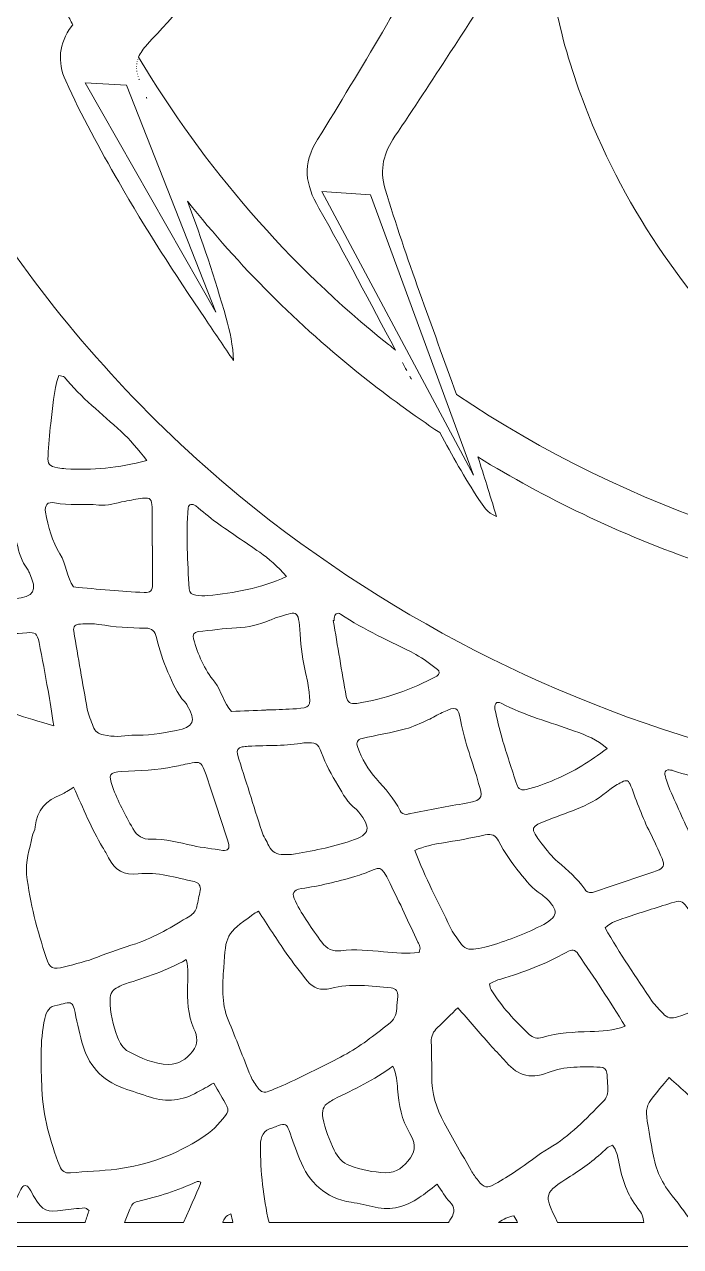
# Model space of a CAD drawing. Extents: x 140 to 2861, y -2860 to -140.
# Drawn here: x 689 to 1192, y -2860 to -1924 of the extents above; entities that cross this region are included whole.
import ezdxf

# ---------------------------------------------------------------- set-up
doc = ezdxf.new("R2010")
doc.units = 0
doc.header["$MEASUREMENT"] = 0
doc.layers.add('Layer 1', color=7, linetype='Continuous')

# ---------------------------------------------------------------- blocks, each defined once
blk = doc.blocks.new('block 2')
at = {"layer": 'Layer 1', "lineweight": 0}
for points in [[(665.29, -2859.85), (727.13, -2859.85), (757.21, -2859.85), (802.61, -2859.85), (832.99, -2859.85), (853.71, -2859.85), (882.37, -2859.85), (996.06, -2859.85), (1047.49, -2859.85), (1077.13, -2859.85), (1112.77, -2859.85), (1153.27, -2859.85), (1215.87, -2859.85)], [(767.51, -1970.18), (835.91, -2144.12), (736.05, -1968.41), (767.51, -1970.18)], [(917.09, -2051.64), (954.47, -2054.21), (1033.32, -2268.95), (917.09, -2051.64)]]:
    blk.add_lwpolyline(points, dxfattribs=at)
for points, knots in [([(776.8, -1948.72), (776.8, -1948.72), (776.8, -1948.72), (776.8, -1948.72), (778.15, -1945.37), (780.41, -1942.21), (783.46, -1938.95), (804.25, -1916.62), (824.34, -1893.65), (844.32, -1870.59), (874.44, -1835.86), (905.56, -1802.01), (936.3, -1767.81), (944.18, -1759.05), (952.44, -1750.83), (962.39, -1744.3), (1020.48, -1706.15), (1078.46, -1667.8), (1136.52, -1629.65), (1139.94, -1627.38), (1143.16, -1624.16), (1149.89, -1624.46), (1139.48, -1643.02), (1130.45, -1660.89), (1119.88, -1677.75), (1084.46, -1734.35), (1046.53, -1789.37), (1012.34, -1846.73), (979.56, -1901.75), (947.79, -1957.39), (913.94, -2011.75), (901.95, -2031), (904.49, -2046.1), (914.86, -2064.28), (935.27, -2100.09), (953.95, -2136.9), (973.67, -2173.11), (971.89, -2171.72), (970.12, -2170.33), (968.35, -2168.93), (891.84, -2108.07), (827.22, -2033.18), (776.8, -1948.72)], [0, 0, 0, 0, 1, 1, 1, 2, 2, 2, 3, 3, 3, 4, 4, 4, 5, 5, 5, 6, 6, 6, 7, 7, 7, 8, 8, 8, 9, 9, 9, 10, 10, 10, 11, 11, 11, 12, 12, 12, 13, 13, 13, 14, 14, 14, 14]), ([(965.73, -2049.83), (961.08, -2034.27), (964.69, -2021.9), (973.15, -2009.33), (987.44, -1988.2), (1001.31, -1966.84), (1015.3, -1945.52), (1036.43, -1913.24), (1056.6, -1880.31), (1079.38, -1849.12), (1080.88, -1847.08), (1082.42, -1843.81), (1085.57, -1844.97), (1088.3, -1845.96), (1088.34, -1849.23), (1088.68, -1851.88), (1088.91, -1853.53), (1088.99, -1855.22), (1089.1, -1856.91), (1092.75, -1910.36), (1107.01, -1961.19), (1128.53, -2009.91), (1163.26, -2088.52), (1214.82, -2154.91), (1278.14, -2212.59), (1327.55, -2257.62), (1383.18, -2293.89), (1440.63, -2327.58), (1453.87, -2335.35), (1463.69, -2345.89), (1470.08, -2359.44), (1469.2, -2357.59), (1468.26, -2355.79), (1467.25, -2354.04), (1308.83, -2347.33), (1152.73, -2296.7), (1020.24, -2207.03), (1020.25, -2207.04), (1020.25, -2207.06), (1020.26, -2207.07), (1001.67, -2154.8), (981.7, -2103.01), (965.73, -2049.83)], [0, 0, 0, 0, 1, 1, 1, 2, 2, 2, 3, 3, 3, 4, 4, 4, 5, 5, 5, 6, 6, 6, 7, 7, 7, 8, 8, 8, 9, 9, 9, 10, 10, 10, 11, 11, 11, 12, 12, 12, 13, 13, 13, 14, 14, 14, 14]), ([(1724.87, -2491.54), (1425.79, -2559.76), (1106.27, -2485.55), (866.97, -2295.22), (723.83, -2181.37), (620.75, -2032.29), (559.32, -1868.3), (556.99, -1868.16), (554.66, -1868), (552.33, -1867.83), (590.63, -1870.62), (629.05, -1869.47), (667.27, -1863.1), (676.61, -1861.55), (685.91, -1859.87), (695.18, -1858.03), (695.18, -1858.03), (695.17, -1858.03), (695.17, -1858.03), (703.39, -1877.35), (712.24, -1896.33), (721.74, -1914.89), (723.29, -1917.93), (724.87, -1920.95), (726.45, -1923.96), (726.47, -1923.93), (726.49, -1923.9), (726.52, -1923.87), (726.18, -1924.31), (725.85, -1924.75), (725.52, -1925.19), (715.76, -1938.14), (714.42, -1952.2), (721.06, -1966.88), (733.05, -1993.47), (747.15, -2019.02), (761.6, -2044.3), (782.08, -2080.15), (804.74, -2114.69), (827.76, -2148.96), (835.02, -2159.72), (842.28, -2170.44), (849.54, -2181.16), (849.16, -2169.67), (846.86, -2159.03), (843.9, -2148.54), (835.31, -2118.29), (825.31, -2088.56), (814.41, -2059.15), (853.93, -2108.88), (898.81, -2153.81), (948.77, -2193.54), (967.7, -2208.6), (987.3, -2222.88), (1007.5, -2236.36), (1007.5, -2236.36), (1007.5, -2236.36), (1007.5, -2236.36), (1016.85, -2253.76), (1026.55, -2270.97), (1037.47, -2287.51), (1040.65, -2292.35), (1043.54, -2297.65), (1050.99, -2300.61), (1048.22, -2291.58), (1045.84, -2283.97), (1043.5, -2276.37), (1041.3, -2269.22), (1039.01, -2262.11), (1036.69, -2255.01), (1062.63, -2270.89), (1089.43, -2285.47), (1116.96, -2298.64), (1176.24, -2327), (1238.87, -2348.85), (1303.09, -2363.61), (1361.4, -2377.01), (1421, -2384.52), (1480.53, -2386.04), (1480.52, -2386.03), (1480.52, -2386.02), (1480.52, -2386.02), (1483.9, -2394.72), (1487.34, -2403.41), (1490.84, -2412.07), (1493.15, -2417.72), (1494.76, -2423.98), (1500.45, -2429.13), (1506.13, -2423.98), (1507.75, -2417.72), (1510.05, -2412.07), (1513.54, -2403.45), (1516.96, -2394.81), (1520.33, -2386.15), (1579.84, -2384.97), (1639.02, -2377.77), (1696.54, -2364.65), (1756.14, -2351.05), (1814.72, -2330.98), (1870.63, -2305), (1902.77, -2290.07), (1934.12, -2273.13), (1964.42, -2254.37), (1962.02, -2261.68), (1959.66, -2269.01), (1957.4, -2276.37), (1955.05, -2283.97), (1952.67, -2291.58), (1949.91, -2300.61), (1957.36, -2297.65), (1960.24, -2292.35), (1963.43, -2287.51), (1974.58, -2270.62), (1984.47, -2253.03), (1994, -2235.24), (1994, -2235.24), (1994, -2235.24), (1994, -2235.24), (2005.25, -2227.66), (2016.33, -2219.83), (2027.22, -2211.75), (2075.88, -2175.62), (2121.07, -2134.43), (2161.52, -2089.33), (2169.8, -2080.11), (2177.87, -2070.71), (2185.75, -2061.15), (2175.14, -2089.91), (2165.39, -2118.98), (2157, -2148.54), (2154.04, -2159.03), (2151.74, -2169.67), (2151.35, -2181.16), (2158.61, -2170.44), (2165.88, -2159.72), (2173.14, -2148.96), (2196.15, -2114.69), (2218.82, -2080.15), (2239.3, -2044.3), (2253.75, -2019.02), (2267.85, -1993.47), (2279.83, -1966.88), (2286.08, -1953.09), (2285.27, -1939.84), (2277.05, -1927.55), (2289.5, -1905.21), (2300.96, -1882.38), (2311.37, -1859.13), (2311.37, -1859.13), (2311.36, -1859.13), (2311.35, -1859.13), (2318.75, -1860.54), (2326.18, -1861.86), (2333.62, -1863.1), (2371.89, -1869.48), (2410.35, -1870.63), (2448.69, -1867.82), (2429.8, -1915.98), (2407.27, -1962.4), (2381.44, -2006.73), (2240.59, -2248.54), (2002, -2428.33), (1724.87, -2491.54)], [0, 0, 0, 0, 1, 1, 1, 2, 2, 2, 3, 3, 3, 4, 4, 4, 5, 5, 5, 6, 6, 6, 7, 7, 7, 8, 8, 8, 9, 9, 9, 10, 10, 10, 11, 11, 11, 12, 12, 12, 13, 13, 13, 14, 14, 14, 15, 15, 15, 16, 16, 16, 17, 17, 17, 18, 18, 18, 19, 19, 19, 20, 20, 20, 21, 21, 21, 22, 22, 22, 23, 23, 23, 24, 24, 24, 25, 25, 25, 26, 26, 26, 27, 27, 27, 28, 28, 28, 29, 29, 29, 30, 30, 30, 31, 31, 31, 32, 32, 32, 33, 33, 33, 34, 34, 34, 35, 35, 35, 36, 36, 36, 37, 37, 37, 38, 38, 38, 39, 39, 39, 40, 40, 40, 41, 41, 41, 42, 42, 42, 43, 43, 43, 44, 44, 44, 45, 45, 45, 46, 46, 46, 47, 47, 47, 48, 48, 48, 49, 49, 49, 50, 50, 50, 51, 51, 51, 52, 52, 52, 53, 53, 53, 54, 54, 54, 54]), ([(775.34, -1955.53), (775.34, -1955.66), (775.34, -1955.78), (775.33, -1955.91), (775.34, -1955.78), (775.34, -1955.66), (775.34, -1955.53)], [0, 0, 0, 0, 1, 1, 1, 2, 2, 2, 2]), ([(775.46, -1953.97), (775.47, -1953.87), (775.48, -1953.77), (775.5, -1953.66), (775.48, -1953.77), (775.47, -1953.87), (775.46, -1953.97)], [0, 0, 0, 0, 1, 1, 1, 2, 2, 2, 2]), ([(775.72, -1952.3), (775.74, -1952.21), (775.76, -1952.11), (775.78, -1952.02), (775.76, -1952.11), (775.74, -1952.21), (775.72, -1952.3)], [0, 0, 0, 0, 1, 1, 1, 2, 2, 2, 2]), ([(776.16, -1950.55), (776.2, -1950.43), (776.24, -1950.3), (776.28, -1950.18), (776.24, -1950.3), (776.2, -1950.43), (776.16, -1950.55)], [0, 0, 0, 0, 1, 1, 1, 2, 2, 2, 2]), ([(775.36, -1957.52), (775.36, -1957.54), (775.36, -1957.56), (775.36, -1957.58), (775.36, -1957.56), (775.36, -1957.54), (775.36, -1957.52)], [0, 0, 0, 0, 1, 1, 1, 2, 2, 2, 2]), ([(775.54, -1959.3), (775.56, -1959.43), (775.57, -1959.57), (775.59, -1959.7), (775.57, -1959.57), (775.56, -1959.43), (775.54, -1959.3)], [0, 0, 0, 0, 1, 1, 1, 2, 2, 2, 2]), ([(775.91, -1961.45), (775.93, -1961.55), (775.96, -1961.66), (775.98, -1961.76), (775.96, -1961.66), (775.93, -1961.55), (775.91, -1961.45)], [0, 0, 0, 0, 1, 1, 1, 2, 2, 2, 2]), ([(776.41, -1963.44), (776.44, -1963.54), (776.47, -1963.65), (776.5, -1963.75), (776.47, -1963.65), (776.44, -1963.54), (776.41, -1963.44)], [0, 0, 0, 0, 1, 1, 1, 2, 2, 2, 2]), ([(777.12, -1965.67), (777.17, -1965.81), (777.23, -1965.95), (777.28, -1966.1), (777.23, -1965.95), (777.17, -1965.81), (777.12, -1965.67)], [0, 0, 0, 0, 1, 1, 1, 2, 2, 2, 2]), ([(782.8, -1979.39), (782.94, -1979.74), (783.09, -1980.09), (783.23, -1980.45), (783.09, -1980.09), (782.94, -1979.74), (782.8, -1979.39)], [0, 0, 0, 0, 1, 1, 1, 2, 2, 2, 2]), ([(978.84, -2182.57), (979.97, -2184.63), (981.09, -2186.68), (982.21, -2188.75), (981.09, -2186.68), (979.97, -2184.63), (978.84, -2182.57)], [0, 0, 0, 0, 1, 1, 1, 2, 2, 2, 2]), ([(707.47, -2254.13), (707.98, -2245.89), (708.45, -2237.62), (709.63, -2229.46), (711.41, -2217.28), (711.28, -2204.75), (715.76, -2192.66), (717.27, -2193.05), (719.25, -2192.93), (719.99, -2193.84), (732.78, -2209.54), (748.83, -2221.86), (763.56, -2235.52), (770.4, -2241.85), (776.24, -2248.84), (783.08, -2257.57), (761.35, -2263.87), (741.39, -2265.12), (721.2, -2264.04), (719.15, -2263.93), (717.09, -2263.63), (715.07, -2263.25), (708.34, -2261.99), (707.06, -2260.63), (707.47, -2254.13)], [0, 0, 0, 0, 1, 1, 1, 2, 2, 2, 3, 3, 3, 4, 4, 4, 5, 5, 5, 6, 6, 6, 7, 7, 7, 8, 8, 8, 8]), ([(984.6, -2193.19), (985, -2193.92), (985.4, -2194.66), (985.79, -2195.39), (985.4, -2194.66), (985, -2193.92), (984.6, -2193.19)], [0, 0, 0, 0, 1, 1, 1, 2, 2, 2, 2]), ([(691.76, -2340.96), (692.4, -2341.74), (692.74, -2342.77), (693.18, -2343.7), (699.67, -2357.65), (697.04, -2362.1), (681.65, -2363.62), (665.55, -2365.21), (649.65, -2362.83), (633.73, -2361.23), (625, -2360.35), (619.81, -2355.21), (618.91, -2346.19), (618.65, -2343.62), (618.01, -2341.08), (617.9, -2338.5), (617.02, -2317.85), (616.18, -2297.19), (615.45, -2276.53), (615.4, -2275.13), (616.25, -2273.7), (616.78, -2271.95), (618.98, -2272.05), (621.08, -2271.87), (623.04, -2272.29), (638.69, -2275.65), (654.29, -2279.26), (669.97, -2282.5), (674.77, -2283.49), (677.26, -2285.79), (677.5, -2290.68), (678.01, -2301.1), (680.93, -2311.03), (683.58, -2321.03), (685.44, -2328.06), (687.06, -2335.11), (691.76, -2340.96)], [0, 0, 0, 0, 1, 1, 1, 2, 2, 2, 3, 3, 3, 4, 4, 4, 5, 5, 5, 6, 6, 6, 7, 7, 7, 8, 8, 8, 9, 9, 9, 10, 10, 10, 11, 11, 11, 12, 12, 12, 12]), ([(712.51, -2290.14), (723.76, -2292.55), (735.12, -2290.47), (746.43, -2291.82), (752.83, -2292.58), (759.64, -2290.08), (766.26, -2288.98), (770.82, -2288.22), (775.34, -2287.05), (779.93, -2286.61), (785.92, -2286.03), (787.11, -2287.39), (787.12, -2293.55), (787.13, -2303.37), (787.12, -2313.19), (787.12, -2323), (787.28, -2323), (787.44, -2323.01), (787.6, -2323.01), (787.6, -2332.81), (787.66, -2342.61), (787.58, -2352.42), (787.53, -2357.36), (786.05, -2359.01), (781.1, -2358.81), (772.32, -2358.45), (763.56, -2357.76), (754.8, -2357.06), (745.56, -2356.32), (736.32, -2355.41), (727.08, -2354.57), (721.68, -2346.92), (721.39, -2337.1), (716.59, -2329.3), (710.48, -2319.39), (707.75, -2308.45), (705.6, -2297.3), (704.58, -2291.97), (707.2, -2289.01), (712.51, -2290.14)], [0, 0, 0, 0, 1, 1, 1, 2, 2, 2, 3, 3, 3, 4, 4, 4, 5, 5, 5, 6, 6, 6, 7, 7, 7, 8, 8, 8, 9, 9, 9, 10, 10, 10, 11, 11, 11, 12, 12, 12, 13, 13, 13, 13]), ([(814.84, -2294.02), (815.09, -2291.16), (817.99, -2290.38), (820.6, -2292.45), (825.87, -2296.62), (830.88, -2301.16), (836.35, -2305.05), (847.3, -2312.86), (858.5, -2320.34), (869.58, -2327.96), (876.81, -2332.93), (883.27, -2338.72), (890.12, -2346.51), (869.89, -2356.17), (849.96, -2358.86), (829.96, -2361.17), (826.91, -2361.52), (823.75, -2361.27), (820.67, -2360.95), (817.87, -2360.65), (815.7, -2358.97), (815.55, -2356.04), (814.48, -2335.37), (813.1, -2314.71), (814.84, -2294.02)], [0, 0, 0, 0, 1, 1, 1, 2, 2, 2, 3, 3, 3, 4, 4, 4, 5, 5, 5, 6, 6, 6, 7, 7, 7, 8, 8, 8, 8]), ([(835.11, -2427.45), (827.1, -2417.59), (822.36, -2406.25), (818.87, -2394.26), (818, -2391.29), (819.36, -2389.15), (822.51, -2388.81), (832.27, -2387.73), (842.02, -2386.37), (851.82, -2385.95), (860.78, -2385.57), (869.13, -2383.3), (877.36, -2380.11), (878.81, -2379.55), (880.17, -2378.71), (881.65, -2378.29), (898.2, -2373.6), (899.24, -2369.99), (900.58, -2390.73), (901.24, -2401.02), (902.39, -2411.34), (905.04, -2421.42), (906.22, -2425.91), (906.79, -2430.58), (907.39, -2435.2), (908.8, -2446.08), (908.04, -2447.1), (897.67, -2447.82), (890.43, -2448.32), (883.18, -2448.54), (877.39, -2448.82), (875.41, -2448.82), (874.89, -2448.81), (874.38, -2448.83), (865.61, -2449.19), (856.84, -2449.55), (848.08, -2449.91), (841.69, -2443.61), (840.59, -2434.2), (835.11, -2427.45)], [0, 0, 0, 0, 1, 1, 1, 2, 2, 2, 3, 3, 3, 4, 4, 4, 5, 5, 5, 6, 6, 6, 7, 7, 7, 8, 8, 8, 9, 9, 9, 10, 10, 10, 11, 11, 11, 12, 12, 12, 13, 13, 13, 13]), ([(1005.3, -2422.8), (985.99, -2433.16), (965.65, -2440.61), (943.87, -2443.73), (939.12, -2444.41), (936.68, -2442.92), (935.9, -2438.53), (932.44, -2419.16), (929.24, -2399.75), (925.94, -2380.35), (926.21, -2380.31), (926.48, -2380.27), (926.75, -2380.22), (926.75, -2379.7), (926.74, -2379.19), (926.75, -2378.67), (926.8, -2375.32), (929.01, -2373.69), (931.59, -2375.44), (949.7, -2387.71), (969.82, -2396.19), (989.1, -2406.25), (995.03, -2409.35), (1000.34, -2413.67), (1005.73, -2417.72), (1007.61, -2419.13), (1007.55, -2421.59), (1005.3, -2422.8)], [0, 0, 0, 0, 1, 1, 1, 2, 2, 2, 3, 3, 3, 4, 4, 4, 5, 5, 5, 6, 6, 6, 7, 7, 7, 8, 8, 8, 9, 9, 9, 9]), ([(814.06, -2445.26), (821.12, -2457.27), (819.15, -2462.04), (805.64, -2464.49), (794.43, -2466.53), (783.2, -2468.81), (771.62, -2467.98), (764.46, -2469.16), (757.3, -2469.51), (750.03, -2467.97), (746.01, -2467.12), (743.45, -2465.24), (742.11, -2461.51), (740.54, -2457.12), (738.43, -2452.81), (737.59, -2448.28), (733.92, -2428.41), (730.56, -2408.47), (727.22, -2388.54), (726.56, -2384.61), (728.07, -2383.07), (732.45, -2382.95), (737.12, -2382.83), (741.88, -2382.49), (746.44, -2383.22), (758.25, -2385.13), (770.11, -2386.15), (782.05, -2386.14), (787.17, -2386.13), (789.49, -2388.8), (790.59, -2393.33), (792.8, -2402.41), (795.41, -2411.32), (799.36, -2419.86), (803.06, -2427.86), (805.82, -2436.3), (812.36, -2442.67), (813.08, -2443.37), (813.53, -2444.37), (814.06, -2445.26)], [0, 0, 0, 0, 1, 1, 1, 2, 2, 2, 3, 3, 3, 4, 4, 4, 5, 5, 5, 6, 6, 6, 7, 7, 7, 8, 8, 8, 9, 9, 9, 10, 10, 10, 11, 11, 11, 12, 12, 12, 13, 13, 13, 13]), ([(681.75, -2451.52), (671.55, -2447.62), (661.44, -2443.73), (650.51, -2442.51), (646.66, -2442.08), (643.52, -2440.45), (641.86, -2436.8), (635.65, -2423.09), (630.34, -2409.06), (628.07, -2394.08), (627.62, -2391.12), (629.05, -2389.1), (632.27, -2388.97), (634.33, -2388.88), (636.41, -2388.95), (638.47, -2389.12), (656.06, -2390.52), (673.65, -2391.14), (691.28, -2389.66), (697.79, -2389.12), (699.18, -2390.15), (700.64, -2397.13), (703.18, -2409.3), (705.32, -2421.54), (707.5, -2433.78), (708.94, -2441.86), (710.15, -2449.99), (711.91, -2460.85), (700.42, -2457.35), (690.87, -2455), (681.75, -2451.52)], [0, 0, 0, 0, 1, 1, 1, 2, 2, 2, 3, 3, 3, 4, 4, 4, 5, 5, 5, 6, 6, 6, 7, 7, 7, 8, 8, 8, 9, 9, 9, 10, 10, 10, 10]), ([(1116.27, -2491.66), (1102.89, -2499.51), (1088.8, -2505.85), (1073.73, -2509.78), (1070.34, -2510.67), (1067.6, -2509.65), (1066.44, -2506), (1062.68, -2494.22), (1058.77, -2482.48), (1055.26, -2470.62), (1053.08, -2463.22), (1051.44, -2455.66), (1049.74, -2448.13), (1049.44, -2446.78), (1049.58, -2444.91), (1050.32, -2443.84), (1051.19, -2442.6), (1052.98, -2442.8), (1054.43, -2443.57), (1072.28, -2453.1), (1091.88, -2458.04), (1110.72, -2464.95), (1119.41, -2468.14), (1127.99, -2471.46), (1135.82, -2478.36), (1128.94, -2483.08), (1122.85, -2487.8), (1116.27, -2491.66)], [0, 0, 0, 0, 1, 1, 1, 2, 2, 2, 3, 3, 3, 4, 4, 4, 5, 5, 5, 6, 6, 6, 7, 7, 7, 8, 8, 8, 9, 9, 9, 9]), ([(1009.45, -2450.71), (1020.52, -2445.65), (1021.52, -2446), (1023.65, -2457.52), (1026.67, -2473.81), (1032.76, -2489.19), (1037.27, -2505.04), (1039.85, -2514.08), (1042.58, -2517.81), (1027.71, -2520.21), (1013.46, -2522.5), (999.32, -2525.45), (985.13, -2528.13), (984.12, -2528.32), (983.13, -2528.63), (982.24, -2528.85), (979.93, -2528.85), (978.1, -2528.12), (977.09, -2526.05), (972.49, -2516.67), (965.65, -2509.08), (958.73, -2501.35), (952.59, -2494.49), (947.81, -2486.33), (944.68, -2477.46), (943.29, -2473.53), (944.43, -2471.38), (948.08, -2470.59), (959.16, -2468.18), (970.33, -2466.13), (981.28, -2463.26), (987.21, -2461.71), (992.83, -2458.92), (998.48, -2456.42), (1002.24, -2454.75), (1005.71, -2452.43), (1009.45, -2450.71)], [0, 0, 0, 0, 1, 1, 1, 2, 2, 2, 3, 3, 3, 4, 4, 4, 5, 5, 5, 6, 6, 6, 7, 7, 7, 8, 8, 8, 9, 9, 9, 10, 10, 10, 11, 11, 11, 12, 12, 12, 12]), ([(856.1, -2477.12), (857.62, -2476.84), (859.17, -2476.66), (860.72, -2476.58), (875.68, -2475.78), (890.73, -2476.57), (903.28, -2473.98), (913.17, -2473.68), (913.93, -2473.84), (916.9, -2481.57), (920.27, -2490.31), (924.6, -2498.46), (929.4, -2506.47), (933.41, -2513.14), (936.96, -2520.04), (943.38, -2524.84), (944.19, -2525.45), (944.84, -2526.31), (945.47, -2527.12), (954.57, -2538.89), (955.08, -2543.89), (939.35, -2549.1), (924.55, -2554.01), (909.36, -2556.94), (894.04, -2559.46), (892.03, -2559.79), (889.92, -2559.56), (887.86, -2559.59), (882.76, -2559.66), (878.86, -2557.74), (876.61, -2552.94), (874.85, -2549.19), (872.51, -2545.65), (871.24, -2541.76), (864.86, -2522.11), (858.71, -2502.4), (852.56, -2482.68), (851.64, -2479.7), (853, -2477.71), (856.1, -2477.12)], [0, 0, 0, 0, 1, 1, 1, 2, 2, 2, 3, 3, 3, 4, 4, 4, 5, 5, 5, 6, 6, 6, 7, 7, 7, 8, 8, 8, 9, 9, 9, 10, 10, 10, 11, 11, 11, 12, 12, 12, 13, 13, 13, 13]), ([(818.37, -2552.69), (807.76, -2550.37), (797.36, -2547.34), (786.29, -2547.8), (780.23, -2548.06), (775.51, -2545.33), (772.39, -2539.64), (766.66, -2529.2), (760.96, -2518.77), (756.88, -2507.55), (753.51, -2498.27), (754.58, -2496.39), (764.01, -2495.96), (777.45, -2495.34), (790.91, -2495.08), (804.14, -2492.23), (808.67, -2491.25), (813.2, -2490.22), (817.76, -2489.36), (823.28, -2488.32), (825.15, -2489.15), (827.18, -2494.76), (830.87, -2504.96), (834.19, -2515.31), (837.58, -2525.62), (840.32, -2533.97), (843, -2542.35), (845.6, -2550.75), (846.9, -2554.91), (845.36, -2556.84), (841.34, -2556.42), (833.68, -2555.2), (825.94, -2554.34), (818.37, -2552.69)], [0, 0, 0, 0, 1, 1, 1, 2, 2, 2, 3, 3, 3, 4, 4, 4, 5, 5, 5, 6, 6, 6, 7, 7, 7, 8, 8, 8, 9, 9, 9, 10, 10, 10, 11, 11, 11, 11]), ([(1182.18, -2494.59), (1183.44, -2494.8), (1185.03, -2494.82), (1186.46, -2495.32), (1203.61, -2501.33), (1221.65, -2503.47), (1239.21, -2507.66), (1245.73, -2509.21), (1252.24, -2510.87), (1258.63, -2512.88), (1261.95, -2513.93), (1266.96, -2513.78), (1267.8, -2517.59), (1268.84, -2522.31), (1263.33, -2523.69), (1260.63, -2526.46), (1250.79, -2536.58), (1238.84, -2543.79), (1226.71, -2550.72), (1224.02, -2552.26), (1221.29, -2553.74), (1218.48, -2555.04), (1208.17, -2559.81), (1206.3, -2559.31), (1201.69, -2549.49), (1195.55, -2536.4), (1189.64, -2523.2), (1183.82, -2509.97), (1182.16, -2506.2), (1181.03, -2502.19), (1179.88, -2498.23), (1179.43, -2496.67), (1180.3, -2495.34), (1182.18, -2494.59)], [0, 0, 0, 0, 1, 1, 1, 2, 2, 2, 3, 3, 3, 4, 4, 4, 5, 5, 5, 6, 6, 6, 7, 7, 7, 8, 8, 8, 9, 9, 9, 10, 10, 10, 11, 11, 11, 11]), ([(816.08, -2606.65), (802.78, -2614.72), (789.43, -2622.87), (774.64, -2627.85), (764.83, -2631.16), (754.98, -2634.25), (745.33, -2638.11), (737.2, -2641.37), (728.53, -2643.36), (720.01, -2645.56), (711.17, -2647.84), (708.85, -2647.05), (706.07, -2638.43), (699.38, -2617.7), (693.49, -2596.65), (691.11, -2574.94), (690.04, -2565.16), (693.35, -2555.45), (695.41, -2545.84), (695.95, -2543.31), (697.44, -2540.92), (697.62, -2538.4), (698.59, -2525.37), (706.31, -2518.05), (717.72, -2513.46), (720.56, -2512.31), (723.08, -2510.36), (727.12, -2507.96), (734.42, -2524.5), (740.96, -2539.7), (749.3, -2554), (750.87, -2556.69), (752.48, -2559.36), (753.89, -2562.13), (758.65, -2571.46), (765.59, -2575.57), (776.58, -2574.32), (791.22, -2572.66), (805.33, -2577.28), (819.51, -2580.28), (823.13, -2581.05), (824.66, -2583.56), (824.02, -2587.15), (823.29, -2591.23), (822.3, -2595.27), (821.45, -2599.33), (820.77, -2602.59), (818.81, -2604.99), (816.08, -2606.65)], [0, 0, 0, 0, 1, 1, 1, 2, 2, 2, 3, 3, 3, 4, 4, 4, 5, 5, 5, 6, 6, 6, 7, 7, 7, 8, 8, 8, 9, 9, 9, 10, 10, 10, 11, 11, 11, 12, 12, 12, 13, 13, 13, 14, 14, 14, 15, 15, 15, 16, 16, 16, 16]), ([(1137.73, -2509.74), (1140.41, -2507.39), (1143.8, -2505.81), (1146.96, -2504.06), (1150.53, -2502.09), (1152.26, -2502.76), (1153.88, -2507.06), (1158.43, -2519.14), (1162.7, -2531.32), (1168.6, -2542.86), (1171.89, -2549.3), (1174.86, -2555.9), (1177.71, -2562.55), (1179.98, -2567.86), (1179.07, -2570.12), (1173.61, -2572.02), (1157.51, -2577.61), (1141.34, -2582.97), (1125.19, -2588.41), (1124.71, -2588.57), (1124.18, -2588.6), (1123.68, -2588.69), (1121.36, -2589), (1119.72, -2587.88), (1118.47, -2586.1), (1112.77, -2577.99), (1105.58, -2571.45), (1097.9, -2565.2), (1093.17, -2561.35), (1089.44, -2556.16), (1085.65, -2551.27), (1076.09, -2538.96), (1076.69, -2538.09), (1090.77, -2532.87), (1107.17, -2526.79), (1124.1, -2521.63), (1137.73, -2509.74)], [0, 0, 0, 0, 1, 1, 1, 2, 2, 2, 3, 3, 3, 4, 4, 4, 5, 5, 5, 6, 6, 6, 7, 7, 7, 8, 8, 8, 9, 9, 9, 10, 10, 10, 11, 11, 11, 12, 12, 12, 12]), ([(988.38, -2556.34), (995.69, -2553.25), (1002.11, -2551.75), (1008.83, -2550.76), (1020.07, -2549.12), (1031.25, -2546.91), (1042.35, -2544.44), (1047.35, -2543.33), (1050.38, -2544.98), (1052.51, -2549.12), (1057.02, -2557.92), (1062.64, -2565.91), (1068.9, -2573.56), (1073.83, -2579.59), (1078.25, -2585.98), (1085.25, -2589.89), (1086.14, -2590.39), (1086.87, -2591.18), (1087.63, -2591.88), (1099.31, -2602.59), (1098.7, -2607.42), (1084.64, -2614.37), (1071.64, -2620.81), (1058.16, -2626.07), (1044.15, -2629.9), (1041.17, -2630.72), (1038.1, -2631.26), (1035.07, -2631.88), (1029.97, -2632.91), (1025.91, -2631.33), (1023, -2626.98), (1020.42, -2623.1), (1017.31, -2619.45), (1015.42, -2615.26), (1006.71, -2596), (996.16, -2577.58), (988.38, -2556.34)], [0, 0, 0, 0, 1, 1, 1, 2, 2, 2, 3, 3, 3, 4, 4, 4, 5, 5, 5, 6, 6, 6, 7, 7, 7, 8, 8, 8, 9, 9, 9, 10, 10, 10, 11, 11, 11, 12, 12, 12, 12]), ([(964.35, -2634.04), (953.49, -2632.96), (942.69, -2631.86), (931.79, -2633.23), (925.6, -2634.01), (920.9, -2631.99), (917.12, -2626.72), (909.85, -2616.61), (902.44, -2606.61), (896.94, -2595.38), (893.92, -2589.22), (895.02, -2586.69), (901.53, -2585.68), (915.37, -2583.55), (928.99, -2580.49), (942.38, -2576.41), (944.85, -2575.66), (947.34, -2574.94), (949.76, -2574.05), (962.76, -2569.22), (961.73, -2566.19), (969.44, -2581.68), (976.83, -2596.51), (983.7, -2611.61), (990.8, -2626.59), (991.91, -2628.91), (993.31, -2631.17), (991.6, -2634.62), (982.78, -2635.49), (973.5, -2634.94), (964.35, -2634.04)], [0, 0, 0, 0, 1, 1, 1, 2, 2, 2, 3, 3, 3, 4, 4, 4, 5, 5, 5, 6, 6, 6, 7, 7, 7, 8, 8, 8, 9, 9, 9, 10, 10, 10, 10]), ([(1134.23, -2615.78), (1138.72, -2611.14), (1144.31, -2609.7), (1149.57, -2607.92), (1161.33, -2603.95), (1173.22, -2600.37), (1185.06, -2596.61), (1191.76, -2594.49), (1192.81, -2594.49), (1196.91, -2600.02), (1202.5, -2607.55), (1208.71, -2614.42), (1215.53, -2620.85), (1221.56, -2626.54), (1226.99, -2632.85), (1235.07, -2635.91), (1236.93, -2636.61), (1238.49, -2638.21), (1240.08, -2639.54), (1249.53, -2647.43), (1249.53, -2651.49), (1239.2, -2658.45), (1223.72, -2668.89), (1207.58, -2678.13), (1189.66, -2683.97), (1185.07, -2685.47), (1181.64, -2684.85), (1178.52, -2681.35), (1175.77, -2678.26), (1172.53, -2675.49), (1170.26, -2672.08), (1157.95, -2653.61), (1145.14, -2635.44), (1134.23, -2615.78)], [0, 0, 0, 0, 1, 1, 1, 2, 2, 2, 3, 3, 3, 4, 4, 4, 5, 5, 5, 6, 6, 6, 7, 7, 7, 8, 8, 8, 9, 9, 9, 10, 10, 10, 11, 11, 11, 11]), ([(868.42, -2738.62), (866.37, -2735.66), (864.1, -2732.71), (862.75, -2729.42), (856.84, -2715.04), (851.45, -2700.45), (845.45, -2686.12), (840.01, -2673.11), (841.21, -2659.61), (842.03, -2646.22), (843.58, -2620.73), (843.81, -2620.74), (864.27, -2605.51), (865.48, -2604.6), (866.88, -2603.96), (868.67, -2602.92), (875.83, -2613.8), (882.69, -2624.65), (889.99, -2635.2), (895, -2642.43), (900.54, -2649.29), (905.95, -2656.22), (910.59, -2662.16), (916.58, -2663.95), (923.93, -2662.09), (939.32, -2658.19), (954.82, -2660.13), (970.27, -2661.74), (974, -2662.13), (975.57, -2664.63), (975.38, -2668.2), (975.21, -2671.31), (974.67, -2674.4), (974.6, -2677.5), (974.48, -2682.55), (972.32, -2686.27), (968.36, -2689.38), (957.35, -2698.03), (946.38, -2706.77), (933.98, -2713.35), (920.73, -2720.38), (907.24, -2726.96), (893.76, -2733.53), (888.18, -2736.25), (882.36, -2738.51), (876.62, -2740.88), (873.37, -2742.22), (870.45, -2741.57), (868.42, -2738.62)], [0, 0, 0, 0, 1, 1, 1, 2, 2, 2, 3, 3, 3, 4, 4, 4, 5, 5, 5, 6, 6, 6, 7, 7, 7, 8, 8, 8, 9, 9, 9, 10, 10, 10, 11, 11, 11, 12, 12, 12, 13, 13, 13, 14, 14, 14, 15, 15, 15, 16, 16, 16, 16]), ([(819.24, -2692.94), (821.88, -2698.89), (822.66, -2704.71), (818.1, -2710.35), (813.3, -2716.29), (807.53, -2720.6), (799.72, -2720.37), (788.64, -2720.05), (778.62, -2715.53), (769.03, -2710.48), (764.93, -2708.33), (762.41, -2703.91), (760.77, -2699.47), (757.36, -2690.22), (754.84, -2680.8), (754.96, -2670.75), (755.01, -2665.92), (756.92, -2662.94), (761.14, -2661.09), (763.03, -2660.26), (764.84, -2659.16), (766.8, -2658.55), (782.48, -2653.66), (798.08, -2648.55), (813.29, -2640.07), (815.32, -2647.33), (814.56, -2653.44), (814.36, -2659.46), (813.96, -2670.93), (814.49, -2682.22), (819.24, -2692.94)], [0, 0, 0, 0, 1, 1, 1, 2, 2, 2, 3, 3, 3, 4, 4, 4, 5, 5, 5, 6, 6, 6, 7, 7, 7, 8, 8, 8, 9, 9, 9, 10, 10, 10, 10]), ([(1054.18, -2654.91), (1071.6, -2649.81), (1088.46, -2643.38), (1104.35, -2634.5), (1108.96, -2631.93), (1110.98, -2632.13), (1113.6, -2635.95), (1125.83, -2653.79), (1137.8, -2671.8), (1149.44, -2691.01), (1140.24, -2694.55), (1131.42, -2694.88), (1122.78, -2695.13), (1110.32, -2695.49), (1097.95, -2695.99), (1085.93, -2699.62), (1082.13, -2700.77), (1078.87, -2700.09), (1075.96, -2697.3), (1065.1, -2686.9), (1054.8, -2676.01), (1046.82, -2663.17), (1046.06, -2661.96), (1045.97, -2660.32), (1045.47, -2658.5), (1048.49, -2657.24), (1051.24, -2655.76), (1054.18, -2654.91)], [0, 0, 0, 0, 1, 1, 1, 2, 2, 2, 3, 3, 3, 4, 4, 4, 5, 5, 5, 6, 6, 6, 7, 7, 7, 8, 8, 8, 9, 9, 9, 9]), ([(825.35, -2776.56), (805.45, -2789.52), (783.68, -2797.46), (760.23, -2800.49), (748.42, -2802.01), (736.45, -2802.31), (724.58, -2803.36), (720.3, -2803.74), (717.99, -2802.21), (716.43, -2798.16), (709.12, -2779.2), (703.41, -2759.91), (702.78, -2739.4), (702.22, -2721.27), (701.02, -2703.18), (705, -2685.17), (706.3, -2679.28), (708.47, -2675.72), (714.62, -2674.99), (716.65, -2674.75), (718.59, -2673.82), (720.62, -2673.39), (724.74, -2672.52), (726.54, -2673.59), (727.43, -2677.43), (729.42, -2686.01), (731.06, -2694.69), (733.35, -2703.18), (737.97, -2720.26), (748.19, -2732.53), (765.19, -2738.53), (772.04, -2740.94), (778.99, -2743.04), (785.84, -2745.41), (798.42, -2749.75), (810.33, -2748.06), (821.78, -2741.7), (825.82, -2739.46), (829.87, -2737.2), (834.5, -2734.63), (838, -2740.84), (841.29, -2746.6), (844.51, -2752.41), (845.98, -2755.05), (844.95, -2757.44), (843.34, -2759.58), (838.32, -2766.27), (832.41, -2771.96), (825.35, -2776.56)], [0, 0, 0, 0, 1, 1, 1, 2, 2, 2, 3, 3, 3, 4, 4, 4, 5, 5, 5, 6, 6, 6, 7, 7, 7, 8, 8, 8, 9, 9, 9, 10, 10, 10, 11, 11, 11, 12, 12, 12, 13, 13, 13, 14, 14, 14, 15, 15, 15, 16, 16, 16, 16]), ([(1065.79, -2802.12), (1060.64, -2805.59), (1055.31, -2808.8), (1049.9, -2811.86), (1043.49, -2815.49), (1041.73, -2815.11), (1036.81, -2809.24), (1034.82, -2806.88), (1033.07, -2804.27), (1031.54, -2801.59), (1024.59, -2789.46), (1017.67, -2777.31), (1010.9, -2765.07), (1004.78, -2754.02), (1001.28, -2742.24), (1001.34, -2729.48), (1001.38, -2720.68), (1001.25, -2711.87), (1000.97, -2703.07), (1000.83, -2698.56), (1002.56, -2695.14), (1005.73, -2692.12), (1010.94, -2687.16), (1016.04, -2682.07), (1021.36, -2676.86), (1029.79, -2686.6), (1037.85, -2696.02), (1046.03, -2705.33), (1049.45, -2709.21), (1053.35, -2712.68), (1056.61, -2716.68), (1065.68, -2727.84), (1075.77, -2732.53), (1090.49, -2726.55), (1103.03, -2721.46), (1116.91, -2722.09), (1130.4, -2722.38), (1133.42, -2722.44), (1135.18, -2724.02), (1135.47, -2726.99), (1135.81, -2730.6), (1135.89, -2734.23), (1136.25, -2737.84), (1136.68, -2742.24), (1135.46, -2745.89), (1132.32, -2749.11), (1119.65, -2762.07), (1107.1, -2775.07), (1091.28, -2784.49), (1082.43, -2789.76), (1074.35, -2796.34), (1065.79, -2802.12)], [0, 0, 0, 0, 1, 1, 1, 2, 2, 2, 3, 3, 3, 4, 4, 4, 5, 5, 5, 6, 6, 6, 7, 7, 7, 8, 8, 8, 9, 9, 9, 10, 10, 10, 11, 11, 11, 12, 12, 12, 13, 13, 13, 14, 14, 14, 15, 15, 15, 16, 16, 16, 17, 17, 17, 17]), ([(984.98, -2791.9), (980.31, -2798.55), (974.24, -2803.7), (965.81, -2803.29), (956.55, -2802.85), (947.29, -2801.14), (938.56, -2797.88), (933.07, -2795.84), (929.2, -2791.26), (926.69, -2786.08), (922.87, -2778.18), (919.65, -2770.04), (918.06, -2761.26), (917.1, -2755.98), (917.89, -2752.11), (922.65, -2749.38), (924, -2748.61), (925.21, -2747.59), (926.6, -2746.92), (941.82, -2739.54), (957.06, -2732.22), (971.6, -2721.74), (974.49, -2728.07), (974.88, -2733.65), (975.2, -2739.15), (975.9, -2751.2), (978.31, -2762.77), (984.66, -2773.18), (988.5, -2779.48), (989.39, -2785.63), (984.98, -2791.9)], [0, 0, 0, 0, 1, 1, 1, 2, 2, 2, 3, 3, 3, 4, 4, 4, 5, 5, 5, 6, 6, 6, 7, 7, 7, 8, 8, 8, 9, 9, 9, 10, 10, 10, 10]), ([(1264.28, -2829.24), (1259.51, -2832.92), (1255.17, -2837.12), (1250.83, -2841.35), (1250.83, -2841.35), (1200.95, -2841.35), (1200.95, -2841.35), (1195.08, -2833.56), (1189.33, -2825.66), (1183.29, -2818), (1175.31, -2807.86), (1171.74, -2795.97), (1169.79, -2783.7), (1164.02, -2747.48), (1161.61, -2757.1), (1183.16, -2730.42), (1192.73, -2738.96), (1202.11, -2747.68), (1211.89, -2755.94), (1218.59, -2761.61), (1225.78, -2766.72), (1232.85, -2771.93), (1238.79, -2776.31), (1244.8, -2777.03), (1251.6, -2773.11), (1265.29, -2765.23), (1280.77, -2763.11), (1296.01, -2760.44), (1299.89, -2759.75), (1302.09, -2761.26), (1303.03, -2764.69), (1307.4, -2780.53), (1307.51, -2781.19), (1297.21, -2794.38), (1287.34, -2807), (1277.21, -2819.27), (1264.28, -2829.24)], [0, 0, 0, 0, 1, 1, 1, 2, 2, 2, 3, 3, 3, 4, 4, 4, 5, 5, 5, 6, 6, 6, 7, 7, 7, 8, 8, 8, 9, 9, 9, 10, 10, 10, 11, 11, 11, 12, 12, 12, 12]), ([(1016.24, -2838.13), (1015.54, -2839.23), (1014.82, -2840.3), (1014.07, -2841.35), (1014.07, -2841.35), (876.78, -2841.35), (876.78, -2841.35), (872.07, -2822.28), (870.27, -2802.62), (870.19, -2782.59), (870.16, -2775.25), (872.34, -2770.69), (879.53, -2768.84), (881.03, -2768.46), (882.4, -2767.64), (883.88, -2767.15), (888.91, -2765.47), (890.47, -2766.23), (892.13, -2770.89), (894.74, -2778.2), (897.22, -2785.56), (900.08, -2792.77), (907.27, -2810.91), (919.8, -2822.74), (939.65, -2825.91), (945.78, -2826.89), (951.88, -2828.17), (957.91, -2829.65), (970.43, -2832.72), (981.51, -2829.29), (991.79, -2822.36), (996.05, -2819.49), (1000.05, -2816.22), (1005.56, -2812.07), (1009.21, -2817.34), (1011.72, -2821.95), (1015.18, -2825.69), (1019.04, -2829.88), (1019.13, -2833.57), (1016.24, -2838.13)], [0, 0, 0, 0, 1, 1, 1, 2, 2, 2, 3, 3, 3, 4, 4, 4, 5, 5, 5, 6, 6, 6, 7, 7, 7, 8, 8, 8, 9, 9, 9, 10, 10, 10, 11, 11, 11, 12, 12, 12, 13, 13, 13, 13]), ([(1097.75, -2841.35), (1086.31, -2819.34), (1087.76, -2818.64), (1107.5, -2806.03), (1117.53, -2799.62), (1127.14, -2792.65), (1135.72, -2784.32), (1136.73, -2783.34), (1138.31, -2782.96), (1139.75, -2782.24), (1142.91, -2786.22), (1143.78, -2790.71), (1144.59, -2795.19), (1146.93, -2808.09), (1151.08, -2820.28), (1159.31, -2830.65), (1162.05, -2834.12), (1163.61, -2837.67), (1163.76, -2841.35), (1163.76, -2841.35), (1097.75, -2841.35), (1097.75, -2841.35)], [0, 0, 0, 0, 1, 1, 1, 2, 2, 2, 3, 3, 3, 4, 4, 4, 5, 5, 5, 6, 6, 6, 7, 7, 7, 7]), ([(735.86, -2841.35), (735.86, -2841.35), (674.35, -2841.35), (674.35, -2841.35), (678.42, -2832.96), (682.43, -2824.53), (686.59, -2816.17), (688.53, -2812.28), (691.25, -2812.19), (693.38, -2815.6), (694.74, -2817.78), (695.81, -2820.15), (697.15, -2822.34), (703.43, -2832.59), (706.87, -2833.99), (718.8, -2832.05), (724.37, -2831.14), (730.02, -2830.7), (735.65, -2830.24), (736.44, -2830.17), (737.32, -2831.18), (738.88, -2832.12), (737.82, -2835.1), (736.97, -2838.28), (735.86, -2841.35)], [0, 0, 0, 0, 1, 1, 1, 2, 2, 2, 3, 3, 3, 4, 4, 4, 5, 5, 5, 6, 6, 6, 7, 7, 7, 8, 8, 8, 8]), ([(811.23, -2841.35), (811.23, -2841.35), (766.04, -2841.35), (766.04, -2841.35), (767.4, -2838), (768.72, -2834.63), (770.08, -2831.29), (771.33, -2828.19), (772.57, -2825.96), (776.15, -2825.22), (791.89, -2821.93), (806.98, -2816.63), (821.67, -2810.12), (822.42, -2809.79), (823.56, -2810.35), (824.52, -2810.5), (823.47, -2813.91), (817.46, -2827.67), (811.23, -2841.35)], [0, 0, 0, 0, 1, 1, 1, 2, 2, 2, 3, 3, 3, 4, 4, 4, 5, 5, 5, 6, 6, 6, 6]), ([(841.24, -2841.35), (841.26, -2841.31), (841.28, -2841.26), (841.3, -2841.22), (842.36, -2838.98), (843.09, -2836.3), (847.48, -2834.91), (848.02, -2837.07), (848.55, -2839.22), (849.08, -2841.35), (849.08, -2841.35), (841.24, -2841.35), (841.24, -2841.35)], [0, 0, 0, 0, 1, 1, 1, 2, 2, 2, 3, 3, 3, 4, 4, 4, 4]), ([(1052.58, -2841.35), (1056.2, -2839.05), (1059.91, -2836.92), (1064.32, -2836.19), (1065.26, -2837.92), (1066.18, -2839.64), (1067.09, -2841.35), (1067.09, -2841.35), (1052.58, -2841.35), (1052.58, -2841.35)], [0, 0, 0, 0, 1, 1, 1, 2, 2, 2, 3, 3, 3, 3])]:
    blk.add_open_spline(points, degree=3, knots=knots, dxfattribs=at)

msp = doc.modelspace()

# ---------------------------------------------------------------- block references
at = {"layer": 'Layer 1'}
msp.add_blockref('block 2', (0, 0), dxfattribs=at)

doc.saveas('drawing.dxf')
